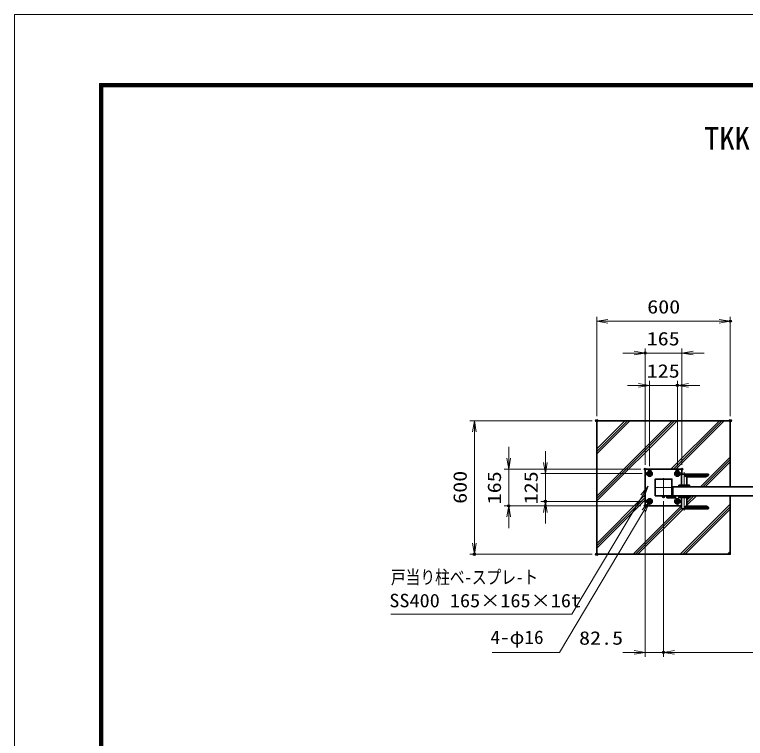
# Model space of a CAD drawing. Units: millimetres at full size. Extents: x -5940 to 5940, y -4200 to 4200.
# Drawn here: x -5940 to -2656, y 947 to 4200 of the extents above; entities that cross this region are included whole.
import ezdxf
from ezdxf.enums import TextEntityAlignment as Align

# ---------------------------------------------------------------- set-up
doc = ezdxf.new("R2010")
doc.units = ezdxf.units.MM
doc.header["$LTSCALE"] = 20
doc.header["$PDMODE"] = 32
doc.header["$PDSIZE"] = 10
for name, pattern in [('DASHED', [7.5, 6, -1.5]), ('USER1', [18, 12, -1.5, 3, -1.5]), ('USER2', [9, 6, -0.75, 1.5, -0.75])]:
    doc.linetypes.add(name, pattern=pattern)
for name, color, linetype, lineweight in [('0-0_D-TTL', 7, 'Continuous', 18), ('0-1_軸線', 200, 'USER1', 15), ('0-2_隠れ線', 140, 'DASHED', 18), ('0-3_外形線', 7, 'Continuous', 35), ('0-4_寸法線', 4, 'Continuous', 18), ('0-5_0', 7, 'Continuous', 18), ('0-8_細線', 2, 'Continuous', 35), ('0-9_ハッチング', 253, 'Continuous', 13)]:
    doc.layers.add(name, color=color, linetype=linetype, lineweight=lineweight)
doc.layers.add('0-6_Defpoints', color=7, linetype='Continuous')
doc.layers.add('0-7_文字', color=254, linetype='Continuous')
doc.styles.add('ＭＳ ゴシック', font='')
doc.styles.get('ＭＳ ゴシック').set_extended_font_data('MS Gothic')

# ---------------------------------------------------------------- blocks, each defined once
blk = doc.blocks.new('_Open')
at = {"layer": '0-5_0'}
blk.add_line((-20, 3.333), (0, 0), dxfattribs=at)
blk.add_lwpolyline([(-20, -3.333), (0, 0), (-20, 0)], dxfattribs=at)
blk = doc.blocks.new('U15')
at = {"layer": '0-1_軸線', "linetype": 'USER2'}
for p, q in [((-1250, 1478.6), (-1250, 1021.4)), ((-1478.6, 1250), (-1021.4, 1250))]:
    blk.add_line(p, q, dxfattribs=at)
at = {"layer": '0-3_外形線'}
blk.add_lwpolyline([(-1430, 1146.1), (-1250, 1042.2), (-1070, 1146.1), (-1070, 1353.9), (-1250, 1457.8), (-1430, 1353.9)], close=True, dxfattribs=at)
for radius in [180, 101.1]:
    blk.add_circle((-1250, 1250), radius, dxfattribs=at)
at = {"layer": '0-8_細線', "color": 4, "lineweight": 25}
blk.add_arc((-1250, 1250), 120, 260, 170, dxfattribs=at)
blk = doc.blocks.new('U16')
at = {"layer": '0-1_軸線', "linetype": 'USER2'}
for p, q in [((-1250, 1514), (-1250, 986)), ((-1514, 1250), (-986, 1250))]:
    blk.add_line(p, q, dxfattribs=at)
at = {"layer": '0-3_外形線'}
for radius in [240, 140]:
    blk.add_circle((-1250, 1250), radius, dxfattribs=at)
blk = doc.blocks.new('U17')
at = {"layer": '0-1_軸線', "linetype": 'USER2'}
for p, q in [((-1478.6, -1250), (-1021.4, -1250)), ((-1250, -1478.6), (-1250, -1021.4))]:
    blk.add_line(p, q, dxfattribs=at)
at = {"layer": '0-3_外形線'}
blk.add_lwpolyline([(-1430, -1146.1), (-1250, -1042.2), (-1070, -1146.1), (-1070, -1353.9), (-1250, -1457.8), (-1430, -1353.9)], close=True, dxfattribs=at)
for radius in [180, 101.1]:
    blk.add_circle((-1250, -1250), radius, dxfattribs=at)
at = {"layer": '0-8_細線', "color": 4, "lineweight": 25}
blk.add_arc((-1250, -1250), 120, 190, 100, dxfattribs=at)
blk = doc.blocks.new('U18')
at = {"layer": '0-1_軸線', "linetype": 'USER2'}
for p, q in [((-1514, -1250), (-986, -1250)), ((-1250, -1514), (-1250, -986))]:
    blk.add_line(p, q, dxfattribs=at)
at = {"layer": '0-3_外形線'}
for radius in [240, 140]:
    blk.add_circle((-1250, -1250), radius, dxfattribs=at)
blk = doc.blocks.new('U19')
at = {"layer": '0-1_軸線', "linetype": 'USER2'}
for p, q in [((1250, 1478.6), (1250, 1021.4)), ((1478.6, 1250), (1021.4, 1250))]:
    blk.add_line(p, q, dxfattribs=at)
at = {"layer": '0-3_外形線'}
blk.add_lwpolyline([(1430, 1146.1), (1250, 1042.2), (1070, 1146.1), (1070, 1353.9), (1250, 1457.8), (1430, 1353.9)], close=True, dxfattribs=at)
for radius in [180, 101.1]:
    blk.add_circle((1250, 1250), radius, dxfattribs=at)
at = {"layer": '0-8_細線', "color": 4, "lineweight": 25}
blk.add_arc((1250, 1250), 120, 10, 280, dxfattribs=at)
blk = doc.blocks.new('U20')
at = {"layer": '0-1_軸線', "linetype": 'USER2'}
for p, q in [((1250, 1514), (1250, 986)), ((1514, 1250), (986, 1250))]:
    blk.add_line(p, q, dxfattribs=at)
at = {"layer": '0-3_外形線'}
for radius in [240, 140]:
    blk.add_circle((1250, 1250), radius, dxfattribs=at)
blk = doc.blocks.new('U21')
at = {"layer": '0-1_軸線', "linetype": 'USER2'}
for p, q in [((1478.6, -1250), (1021.4, -1250)), ((1250, -1478.6), (1250, -1021.4))]:
    blk.add_line(p, q, dxfattribs=at)
at = {"layer": '0-3_外形線'}
blk.add_lwpolyline([(1430, -1146.1), (1250, -1042.2), (1070, -1146.1), (1070, -1353.9), (1250, -1457.8), (1430, -1353.9)], close=True, dxfattribs=at)
for radius in [180, 101.1]:
    blk.add_circle((1250, -1250), radius, dxfattribs=at)
at = {"layer": '0-8_細線', "color": 4, "lineweight": 25}
blk.add_arc((1250, -1250), 120, 80, 350, dxfattribs=at)
blk = doc.blocks.new('U22')
at = {"layer": '0-1_軸線', "linetype": 'USER2'}
for p, q in [((1514, -1250), (986, -1250)), ((1250, -1514), (1250, -986))]:
    blk.add_line(p, q, dxfattribs=at)
at = {"layer": '0-3_外形線'}
for radius in [240, 140]:
    blk.add_circle((1250, -1250), radius, dxfattribs=at)
blk = doc.blocks.new('adggdgag')
at = {"layer": '0-1_軸線'}
for p, q in [((0, 825), (0, -825)), ((825, 0), (-825, 0))]:
    blk.add_line(p, q, dxfattribs=at)
at = {"layer": '0-2_隠れ線'}
for centre in [(-1250, 1250), (1250, 1250), (-1250, -1250), (1250, -1250)]:
    blk.add_circle(centre, 160, dxfattribs=at)
at = {"layer": '0-3_外形線'}
blk.add_lwpolyline([(1650, 1210), (1650, 1650), (-1650, 1650), (-1650, -1650), (1630, -1650)], dxfattribs=at)
for points in [[(-750, -750), (750, -750), (750, 750), (-750, 750)], [(310, -840), (690, -840), (690, -750), (310, -750)], [(310, -840), (1070, -840), (1070, -930), (310, -930)]]:
    blk.add_lwpolyline(points, close=True, dxfattribs=at)
at = {"layer": '0-8_細線'}
blk.add_lwpolyline([(770, -840), (1070, -840), (1070, -780), (770, -780)], close=True, dxfattribs=at)
at = {"layer": '0-3_外形線'}
for name in ['U16', 'U15', 'U20', 'U19', 'U18', 'U17', 'U22', 'U21']:
    blk.add_blockref(name, (0, 0), dxfattribs=at)
blk = doc.blocks.new('fffafafa')
at = {"layer": '0-1_軸線'}
blk.add_line((0, -160), (0, 1155.1), dxfattribs=at)
at = {"layer": '0-3_外形線'}
for p, q in [((-240, 0), (-240, 980)), ((-220, 1000), (2140, 1000)), ((2160, 900), (0, 900)), ((240, 760), (1917.5, 760)), ((240, 760), (240, 0)), ((2160, 900), (2160, 980)), ((-474, 0), (474, 0)), ((-480, -160), (-480, -6)), ((-480, -160), (480, -160)), ((480, -160), (480, -6))]:
    blk.add_line(p, q, dxfattribs=at)
for centre, radius, start, end in [((-220, 980), 20, 90, 180), ((242.5, 1040), 280, 209.99736, 269.48969), ((1917.5, 1040), 280, 270, 330.00262), ((2140, 980), 20, 0, 90), ((-474, -6), 6, 90, 180), ((474, -6), 6, 0, 90)]:
    blk.add_arc(centre, radius, start, end, dxfattribs=at)
blk = doc.blocks.new('S36')
at = {"layer": '0-4_寸法線'}
for points in [[(-15383861.9, 53991383.3), (-15367604.9, 53991383.3), (-15361242.9, 54002005.3), (-15360729, 54002863.2)], [(-15361099.9, 54001919.7), (-15360729, 54002863.2), (-15361385.8, 54002091)]]:
    blk.add_lwpolyline(points, dxfattribs=at)
at = {"layer": '0-4_寸法線', "color": 254, "style": 'ＭＳ ゴシック'}
for s, width, p in [('戸当り柱ベ-スプレ-ト', 0.8, (-15383861.9, 53993722.7)), ('SS400 165×165×16t', 1.1, (-15384005.9, 53991622.7))]:
    blk.add_text(s, height=1212, dxfattribs=dict(at, width=width)).set_placement(p, align=Align.BOTTOM_LEFT)
blk = doc.blocks.new('S42')
at = {"layer": '0-4_寸法線'}
for points in [[(-15374774.2, 53987928.8), (-15368704.6, 53987928.8), (-15361122.6, 54000648), (-15360610.5, 54001506.9)], [(-15360979.4, 54000562.6), (-15360610.5, 54001506.9), (-15361265.7, 54000733.3)]]:
    blk.add_lwpolyline(points, dxfattribs=at)
at = {"layer": '0-4_寸法線', "color": 254, "style": 'ＭＳ ゴシック', "width": 1.05}
blk.add_text('4-φ16', height=1212, dxfattribs=at).set_placement((-15374918.2, 53988325.6), align=Align.BOTTOM_LEFT)

msp = doc.modelspace()

# ---------------------------------------------------------------- linework, layer by layer
at = {"layer": '0-0_D-TTL'}
for points in [[(-5940, -4200), (5940, -4200), (5940, 4200), (-5940, 4200)], [(-5558.14, 3889.71), (5558.14, 3889.71), (5558.14, -3888.86), (-5558.14, -3888.86)], [(-5554.61, 3886.18), (5554.61, 3886.18), (5554.61, -3885.32), (-5554.61, -3885.32)], [(-5551.07, 3882.64), (5551.07, 3882.64), (5551.07, -3881.79), (-5551.07, -3881.79)], [(-5547.54, 3879.11), (5547.54, 3879.11), (5547.54, -3878.25), (-5547.54, -3878.25)], [(-5544, 3875.57), (5544, 3875.57), (5544, -3874.71), (-5544, -3874.71)]]:
    msp.add_lwpolyline(points, close=True, dxfattribs=at)
at = {"layer": '0-3_外形線'}
msp.add_lwpolyline([(-2723.52, 2077.18), (-2723.52, 2374.68), (-3323.52, 2374.68), (-3323.52, 1774.68), (-2723.52, 1774.68), (-2723.52, 2037.18)], dxfattribs=at)
msp.add_lwpolyline([(-2981.02, 2077.18), (-961.02, 2077.18), (-961.02, 2037.18), (-2981.02, 2037.18)], close=True, dxfattribs=at)
at = {"layer": '0-4_寸法線'}
for p, q in [((-3323.52, 2394.68), (-3323.52, 2842.07)), ((-2723.52, 2394.68), (-2723.52, 2842.07)), ((-3323.52, 2822.07), (-2723.52, 2822.07)), ((-3106.02, 2177.18), (-3106.02, 2698.66)), ((-2941.02, 2177.18), (-2941.02, 2698.66)), ((-3156.02, 2678.66), (-3206.02, 2678.66)), ((-2941.02, 2678.66), (-3106.02, 2678.66)), ((-2891.02, 2678.66), (-2841.02, 2678.66)), ((-3136.02, 2533.66), (-3186.02, 2533.66)), ((-3086.02, 2170.38), (-3086.02, 2553.66)), ((-3086.02, 2533.66), (-2961.02, 2533.66)), ((-2961.02, 2170.38), (-2961.02, 2553.66)), ((-2911.02, 2533.66), (-2861.02, 2533.66)), ((-3343.52, 2374.68), (-3893.42, 2374.68)), ((-3873.42, 2374.68), (-3873.42, 1774.68)), ((-3719.38, 2207.18), (-3719.38, 2257.18)), ((-3554.38, 2187.18), (-3554.38, 2237.18)), ((-3126.02, 2157.18), (-3739.38, 2157.18)), ((-3719.38, 2157.18), (-3719.38, 1992.18)), ((-3119.22, 2137.18), (-3574.38, 2137.18)), ((-3554.38, 2137.18), (-3554.38, 2012.18)), ((-3119.22, 2012.18), (-3574.38, 2012.18)), ((-3023.52, 2013.43), (-3023.52, 1313.5)), ((-3023.52, 2013.43), (-3023.52, 1313.5)), ((-3126.02, 1992.18), (-3739.38, 1992.18)), ((-3106.02, 1972.18), (-3106.02, 1313.5)), ((-3719.38, 1942.18), (-3719.38, 1892.18)), ((-3554.38, 1962.18), (-3554.38, 1912.18)), ((-3343.52, 1774.68), (-3893.42, 1774.68)), ((-3156.02, 1333.5), (-3206.02, 1333.5)), ((-3106.02, 1333.5), (-3023.52, 1333.5)), ((-3023.52, 1333.5), (-1023.52, 1333.5)), ((-2973.52, 1333.5), (-2923.52, 1333.5))]:
    msp.add_line(p, q, dxfattribs=at)
at = {"layer": '0-6_Defpoints'}
for p in [(-2723.52, 2822.07), (-3106.02, 2678.66), (-2961.02, 2533.66), (-3323.52, 2374.68), (-3323.52, 2374.68), (-2723.52, 2374.68), (-3106.02, 2157.18), (-3106.02, 2157.18), (-3099.22, 2137.18), (-3086.02, 2150.38), (-2961.02, 2150.38), (-2941.02, 2157.18), (-3023.52, 2033.43), (-3554.38, 2012.18), (-3099.22, 2012.18), (-3719.38, 1992.18), (-3106.02, 1992.18), (-3106.02, 1992.18), (-3873.42, 1774.68), (-3323.52, 1774.68), (-3023.52, 1333.5)]:
    msp.add_point(p, dxfattribs=at)
at = {"layer": '0-9_ハッチング'}
for p, q in [((-3323.52, 2247.84), (-3196.69, 2374.68)), ((-3323.52, 2035.71), (-2984.56, 2374.68)), ((-3323.52, 2236.97), (-3185.81, 2374.68)), ((-3323.52, 2024.83), (-2973.68, 2374.68)), ((-3323.52, 2226.09), (-3174.94, 2374.68)), ((-3323.52, 2013.96), (-2962.81, 2374.68)), ((-2989.93, 2157.18), (-2772.43, 2374.68)), ((-2979.05, 2157.18), (-2761.55, 2374.68)), ((-2968.18, 2157.18), (-2750.68, 2374.68)), ((-2857.79, 2077.18), (-2723.52, 2211.44)), ((-2846.92, 2077.18), (-2723.52, 2200.57)), ((-2836.04, 2077.18), (-2723.52, 2189.69)), ((-3323.52, 1823.58), (-3106.02, 2041.08)), ((-2918.02, 2016.94), (-2897.79, 2037.18)), ((-2918.02, 2006.07), (-2886.92, 2037.18)), ((-2918.02, 1995.19), (-2876.04, 2037.18)), ((-3323.52, 1812.7), (-3106.02, 2030.2)), ((-3323.52, 1801.83), (-3106.02, 2019.33)), ((-3160.29, 1774.68), (-2942.79, 1992.18)), ((-3149.42, 1774.68), (-2942.02, 1982.07)), ((-3138.54, 1774.68), (-2934.04, 1979.18)), ((-2948.16, 1774.68), (-2723.52, 1999.31)), ((-2937.29, 1774.68), (-2723.52, 1988.44)), ((-2926.41, 1774.68), (-2723.52, 1977.56)), ((-2736.03, 1774.68), (-2723.52, 1787.18)), ((-2725.15, 1774.68), (-2723.52, 1776.31))]:
    msp.add_line(p, q, dxfattribs=at)

# ---------------------------------------------------------------- block references
at = {"layer": '0-3_外形線', "xscale": 0.05, "yscale": 0.05}
for name, p in [('adggdgag', (-3023.52, 2074.68)), ('fffafafa', (-2930.02, 2085.18))]:
    msp.add_blockref(name, p, dxfattribs=at)
at = {"layer": '0-3_外形線', "xscale": -0.05, "yscale": 0.05, "rotation": 180}
msp.add_blockref('fffafafa', (-2930.02, 2029.18), dxfattribs=at)
at = {"layer": '0-4_寸法線', "xscale": 2.5, "yscale": 2.5}
for p, rotation in [((-3323.52, 2822.07), 180), ((-2941.02, 2678.66), 180), ((-2961.02, 2533.66), 180), ((-3873.42, 2374.68), 90), ((-3719.38, 2157.18), 270), ((-3554.38, 2137.18), 270), ((-3554.38, 2012.18), 90), ((-3719.38, 1992.18), 90), ((-3873.42, 1774.68), 270), ((-3023.52, 1333.5), 180), ((-3023.52, 1333.5), 180)]:
    msp.add_blockref('_Open', p, dxfattribs=dict(at, rotation=rotation))
at = {"layer": '0-4_寸法線'}
for name, p, xscale, yscale in [('_Open', (-2723.52, 2822.07), 2.5, 2.5), ('_Open', (-3106.02, 2678.66), 2.5, 2.5), ('_Open', (-3086.02, 2533.66), 2.5, 2.5), ('S36', (764944.5, -2698063.17), 0.05, 0.05), ('S42', (764944.5, -2698063.17), 0.05, 0.05), ('_Open', (-3106.02, 1333.5), 2.5, 2.5)]:
    msp.add_blockref(name, p, dxfattribs=dict(at, xscale=xscale, yscale=yscale))

# ---------------------------------------------------------------- texts
at = {"layer": '0-4_寸法線', "color": 254, "style": 'ＭＳ ゴシック', "width": 1.2}
for s, p in [('600', (-3096.72, 2838.41)), ('165', (-3099.12, 2695)), ('125', (-3099.12, 2550)), ('82.5', (-3402.99, 1349.84))]:
    msp.add_text(s, height=60.56, dxfattribs=at).set_placement(p, align=Align.BOTTOM_LEFT)
for s, p in [('600', (-3889.76, 2001.48)), ('165', (-3735.73, 1999.08)), ('125', (-3570.73, 1999.08))]:
    msp.add_text(s, height=60.56, rotation=90, dxfattribs=at).set_placement(p, align=Align.BOTTOM_LEFT)
at = {"layer": '0-7_文字', "style": 'ＭＳ ゴシック'}
msp.add_text('TKK-SG（片開）H1800×W2000', height=101, dxfattribs=at).set_placement((-2841.32, 3563.26), align=Align.BOTTOM_LEFT)

doc.saveas('drawing.dxf')
